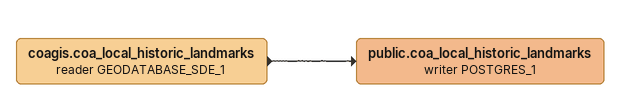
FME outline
coagis.coa_local_historic_landmarks (reader GEODATABASE_SDE_1)
    -> public.coa_local_historic_landmarks (writer POSTGRES_1)
public.coa_local_historic_landmarks (writer POSTGRES_1)
